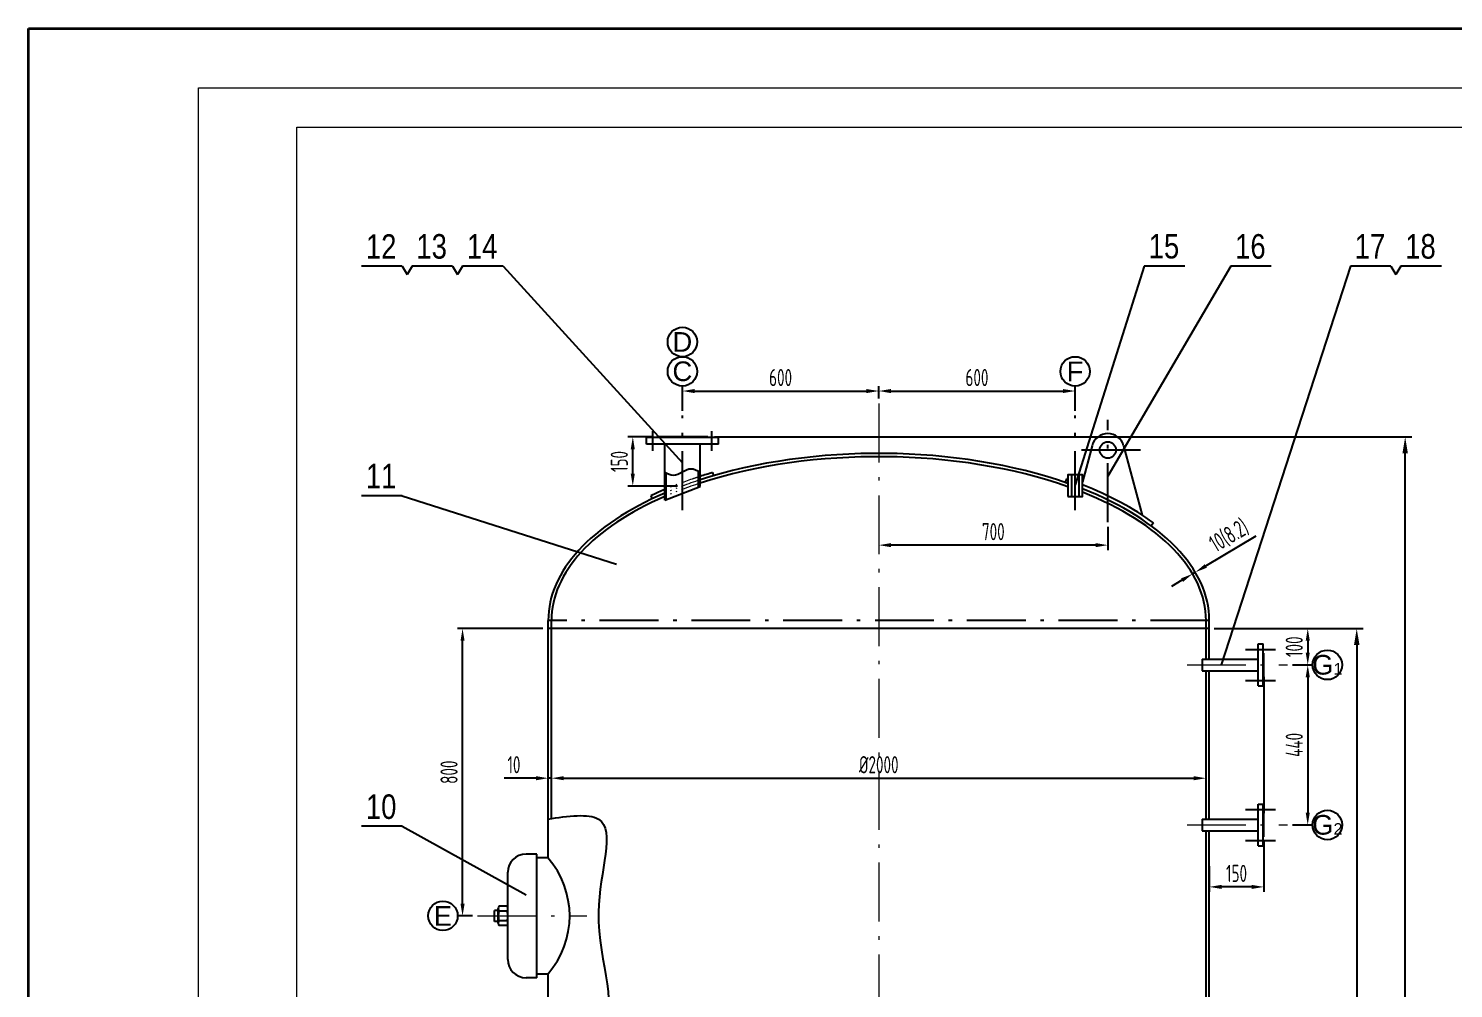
# Model space of a CAD drawing. Header units: millimetres. Extents: x 3203 to 14204, y 1871 to 9574.
# Drawn here: x 3203 to 7558, y 6641 to 9574 of the extents above; entities that cross this region are included whole.
import ezdxf
from ezdxf.enums import TextEntityAlignment as Align

# ---------------------------------------------------------------- set-up
doc = ezdxf.new("R2010")
doc.units = ezdxf.units.MM
doc.linetypes.add('ACAD_ISO10W100', pattern=[18.7, 12, -3, 0.7, -3])
doc.linetypes.add('ACAD_ISO12W100', pattern=[22.4, 12, -3, 0.7, -3, 0.7, -3])
for name, color, linetype, lineweight in [('中心线', 1, 'ACAD_ISO10W100', 18), ('中粗线', 4, 'Continuous', 35), ('双点划线', 3, 'ACAD_ISO12W100', 18), ('细实线', 7, 'Continuous', 18)]:
    doc.layers.add(name, color=color, linetype=linetype, lineweight=lineweight)
doc.layers.add('图层2', color=3, linetype='Continuous')
doc.styles.add('HGCAD', font='gbenor.shx', dxfattribs={"width": 0.75, "bigfont": 'gbcbig.shx'})
doc.styles.get("Standard").update_dxf_attribs({"font": 'arial.ttf'})
doc.dimstyles.new('HGCAD$0', dxfattribs={"dimtxt": 3.5, "dimasz": 2.5, "dimexe": 1, "dimexo": 1, "dimgap": 1, "dimtad": 1, "dimdec": 1, "dimdsep": 46, "dimtxsty": 'HGCAD', "dimcen": 0, "dimclrd": 3, "dimclre": 3, "dimclrt": 6, "dimadec": 1, "dimazin": 0, "dimtfac": 1, "dimtdec": 1, "dimtmove": 0, "dimatfit": 1, "dimfxl": 0, "dimarcsym": 0})

# ---------------------------------------------------------------- blocks, each defined once
blk = doc.blocks.new('*D124')
at = {"layer": 'Defpoints', "color": 0, "ltscale": 15, "transparency": 16777216}
blk.add_point((6811.5, 7740.9), dxfattribs=at)
at = {"layer": '图层2', "color": 3, "lineweight": -2, "ltscale": 15, "transparency": 16777216}
for p, q in [((6826.5, 7740.9), (7127.3, 7740.9)), ((7112.3, 7703.4), (7112.3, 7667.3)), ((7065.3, 7629.8), (7127.3, 7629.8))]:
    blk.add_line(p, q, dxfattribs=at)
at = {"layer": '图层2', "color": 3, "ltscale": 15, "transparency": 16777216}
for points in [[(7106.1, 7703.4), (7118.6, 7703.4), (7112.3, 7740.9)], [(7106.1, 7667.3), (7118.6, 7667.3), (7112.3, 7629.8)]]:
    blk.add_solid(points, dxfattribs=at)
at = {"layer": '图层2', "color": 6, "ltscale": 15, "transparency": 16777216, "insert": (7071.1, 7685.4), "char_height": 52.5, "attachment_point": 5, "rotation": 90, "style": 'HGCAD', "bg_fill": 3, "box_fill_scale": 1.1, "bg_fill_color": 256, "bg_fill_true_color": 13158600, "bg_fill_transparency": 0}
blk.add_mtext('100', dxfattribs=at)
at = {"layer": 'Defpoints', "color": 0, "ltscale": 15, "transparency": 16777216}
for p in [(7050.3, 7629.8), (7112.3, 7629.8)]:
    blk.add_point(p, dxfattribs=at)
blk = doc.blocks.new('*D125')
at = {"layer": 'Defpoints', "color": 0, "ltscale": 15, "transparency": 16777216}
for p in [(7050.3, 7629.8), (7050.3, 7140.9), (7112.3, 7140.9)]:
    blk.add_point(p, dxfattribs=at)
at = {"layer": '图层2', "color": 3, "lineweight": -2, "ltscale": 15, "transparency": 16777216}
for p, q in [((7065.3, 7629.8), (7127.3, 7629.8)), ((7112.3, 7592.3), (7112.3, 7178.4)), ((7065.3, 7140.9), (7127.3, 7140.9))]:
    blk.add_line(p, q, dxfattribs=at)
at = {"layer": '图层2', "color": 3, "ltscale": 15, "transparency": 16777216}
for points in [[(7106.1, 7592.3), (7118.6, 7592.3), (7112.3, 7629.8)], [(7106.1, 7178.4), (7118.6, 7178.4), (7112.3, 7140.9)]]:
    blk.add_solid(points, dxfattribs=at)
at = {"layer": '图层2', "color": 6, "ltscale": 15, "transparency": 16777216, "insert": (7071.1, 7385.4), "char_height": 52.5, "attachment_point": 5, "rotation": 90, "style": 'HGCAD', "bg_fill": 3, "box_fill_scale": 1.1, "bg_fill_color": 256, "bg_fill_true_color": 13158600, "bg_fill_transparency": 0}
blk.add_mtext('440', dxfattribs=at)
blk = doc.blocks.new('*D126')
at = {"layer": 'Defpoints', "color": 0, "ltscale": 15, "transparency": 16777216}
for p in [(6978.2, 7104.8), (6811.5, 7030.4), (6811.5, 6951.7)]:
    blk.add_point(p, dxfattribs=at)
at = {"layer": '图层2', "color": 3, "lineweight": -2, "ltscale": 15, "transparency": 16777216}
for p, q in [((6978.2, 7089.8), (6978.2, 6936.7)), ((6811.5, 7015.4), (6811.5, 6936.7)), ((6940.7, 6951.7), (6849, 6951.7))]:
    blk.add_line(p, q, dxfattribs=at)
at = {"layer": '图层2', "color": 3, "ltscale": 15, "transparency": 16777216}
for points in [[(6849, 6957.9), (6849, 6945.4), (6811.5, 6951.7)], [(6940.7, 6957.9), (6940.7, 6945.4), (6978.2, 6951.7)]]:
    blk.add_solid(points, dxfattribs=at)
at = {"layer": '图层2', "color": 6, "ltscale": 15, "transparency": 16777216, "insert": (6894.8, 6992.9), "char_height": 52.5, "attachment_point": 5, "style": 'HGCAD', "bg_fill": 3, "box_fill_scale": 1.1, "bg_fill_color": 256, "bg_fill_true_color": 13158600, "bg_fill_transparency": 0}
blk.add_mtext('150', dxfattribs=at)
blk = doc.blocks.new('*D83')
at = {"layer": 'Defpoints', "color": 0, "ltscale": 10, "transparency": 16777216}
for p in [(6811.5, 7740.9), (6811.5, 4140.9), (7262, 4140.9)]:
    blk.add_point(p, dxfattribs=at)
at = {"layer": '图层2', "color": 3, "lineweight": -2, "ltscale": 10, "transparency": 16777216}
for p, q in [((6831.5, 7740.9), (7282, 7740.9)), ((7262, 7690.9), (7262, 4190.9)), ((6831.5, 4140.9), (7282, 4140.9))]:
    blk.add_line(p, q, dxfattribs=at)
at = {"layer": '图层2', "color": 3, "ltscale": 10, "transparency": 16777216}
for points in [[(7253.7, 7690.9), (7270.4, 7690.9), (7262, 7740.9)], [(7253.7, 4190.9), (7270.4, 4190.9), (7262, 4140.9)]]:
    blk.add_solid(points, dxfattribs=at)
at = {"layer": '图层2', "color": 6, "ltscale": 10, "transparency": 16777216, "insert": (7207, 5940.9), "char_height": 70, "attachment_point": 5, "rotation": 90, "style": 'HGCAD', "bg_fill": 3, "box_fill_scale": 1.1, "bg_fill_color": 256, "bg_fill_true_color": 13158600, "bg_fill_transparency": 0}
blk.add_mtext('3600', dxfattribs=at)
blk = doc.blocks.new('*D84')
at = {"layer": 'Defpoints', "color": 0, "ltscale": 15, "transparency": 16777216}
for p in [(4801.5, 7283.7), (6801.5, 7283.7), (6801.5, 7283.7)]:
    blk.add_point(p, dxfattribs=at)
at = {"layer": '图层2', "color": 3, "lineweight": -2, "ltscale": 15, "transparency": 16777216}
blk.add_line((4839, 7283.7), (6764, 7283.7), dxfattribs=at)
at = {"layer": '图层2', "color": 3, "ltscale": 15, "transparency": 16777216}
for points in [[(4839, 7289.9), (4839, 7277.4), (4801.5, 7283.7)], [(6764, 7289.9), (6764, 7277.4), (6801.5, 7283.7)]]:
    blk.add_solid(points, dxfattribs=at)
at = {"layer": '图层2', "color": 6, "ltscale": 15, "transparency": 16777216, "insert": (5801.5, 7324.9), "char_height": 52.5, "attachment_point": 5, "style": 'HGCAD', "bg_fill": 3, "box_fill_scale": 1.1, "bg_fill_color": 256, "bg_fill_true_color": 13158600, "bg_fill_transparency": 0}
blk.add_mtext('%%C2000', dxfattribs=at)
blk = doc.blocks.new('HGCAD#HGTFTK~A1H~HGCAD图框')
at = {"layer": '细实线', "color": 7}
blk.add_lwpolyline([(10, -10), (-831, -10), (-831, 584), (10, 584)], close=True, dxfattribs=at)
at = {"layer": '细实线', "color": 2}
blk.add_lwpolyline([(0, 0), (-806, 0), (-806, 574), (0, 574)], close=True, dxfattribs=at)
blk = doc.blocks.new('*D127')
at = {"layer": 'Defpoints', "color": 0, "ltscale": 15, "transparency": 16777216}
for p in [(5801.5, 8466.4), (5801.5, 8428.3), (5201.5, 8391.3)]:
    blk.add_point(p, dxfattribs=at)
at = {"layer": '图层2', "color": 3, "lineweight": -2, "ltscale": 15, "transparency": 16777216}
for p, q in [((5201.5, 8406.3), (5201.5, 8481.4)), ((5239, 8466.4), (5764, 8466.4)), ((5801.5, 8443.3), (5801.5, 8481.4))]:
    blk.add_line(p, q, dxfattribs=at)
at = {"layer": '图层2', "color": 3, "ltscale": 15, "transparency": 16777216}
for points in [[(5239, 8472.6), (5239, 8460.1), (5201.5, 8466.4)], [(5764, 8472.6), (5764, 8460.1), (5801.5, 8466.4)]]:
    blk.add_solid(points, dxfattribs=at)
at = {"layer": '图层2', "color": 6, "ltscale": 15, "transparency": 16777216, "insert": (5501.5, 8507.6), "char_height": 52.5, "attachment_point": 5, "style": 'HGCAD', "bg_fill": 3, "box_fill_scale": 1.1, "bg_fill_color": 256, "bg_fill_true_color": 13158600, "bg_fill_transparency": 0}
blk.add_mtext('600', dxfattribs=at)
blk = doc.blocks.new('*D128')
at = {"layer": 'Defpoints', "color": 0, "ltscale": 15, "transparency": 16777216}
for p in [(6401.5, 8466.4), (5801.5, 8428.3), (6401.5, 8391.3)]:
    blk.add_point(p, dxfattribs=at)
at = {"layer": '图层2', "color": 3, "lineweight": -2, "ltscale": 15, "transparency": 16777216}
for p, q in [((5801.5, 8443.3), (5801.5, 8481.4)), ((5839, 8466.4), (6364, 8466.4)), ((6401.5, 8406.3), (6401.5, 8481.4))]:
    blk.add_line(p, q, dxfattribs=at)
at = {"layer": '图层2', "color": 3, "ltscale": 15, "transparency": 16777216}
for points in [[(5839, 8472.6), (5839, 8460.1), (5801.5, 8466.4)], [(6364, 8472.6), (6364, 8460.1), (6401.5, 8466.4)]]:
    blk.add_solid(points, dxfattribs=at)
at = {"layer": '图层2', "color": 6, "ltscale": 15, "transparency": 16777216, "insert": (6101.5, 8507.6), "char_height": 52.5, "attachment_point": 5, "style": 'HGCAD', "bg_fill": 3, "box_fill_scale": 1.1, "bg_fill_color": 256, "bg_fill_true_color": 13158600, "bg_fill_transparency": 0}
blk.add_mtext('600', dxfattribs=at)
blk = doc.blocks.new('*D129')
at = {"layer": 'Defpoints', "color": 0, "ltscale": 15, "transparency": 16777216}
for p in [(6501.5, 8066.2), (5801.5, 7995.6), (5801.5, 7995.6)]:
    blk.add_point(p, dxfattribs=at)
at = {"layer": '图层2', "color": 3, "lineweight": -2, "ltscale": 15, "transparency": 16777216}
for p, q in [((6501.5, 8051.2), (6501.5, 7980.6)), ((6464, 7995.6), (5839, 7995.6))]:
    blk.add_line(p, q, dxfattribs=at)
at = {"layer": '图层2', "color": 3, "ltscale": 15, "transparency": 16777216}
for points in [[(5839, 8001.9), (5839, 7989.4), (5801.5, 7995.6)], [(6464, 8001.9), (6464, 7989.4), (6501.5, 7995.6)]]:
    blk.add_solid(points, dxfattribs=at)
at = {"layer": '图层2', "color": 6, "ltscale": 15, "transparency": 16777216, "insert": (6151.5, 8036.9), "char_height": 52.5, "attachment_point": 5, "style": 'HGCAD', "bg_fill": 3, "box_fill_scale": 1.1, "bg_fill_color": 256, "bg_fill_true_color": 13158600, "bg_fill_transparency": 0}
blk.add_mtext('700', dxfattribs=at)
blk = doc.blocks.new('*D130')
at = {"layer": 'Defpoints', "color": 0, "ltscale": 15, "transparency": 16777216}
for p in [(5049.9, 8326.2), (5123.5, 8326.2), (5201.5, 8176.2)]:
    blk.add_point(p, dxfattribs=at)
at = {"layer": '图层2', "color": 3, "lineweight": -2, "ltscale": 15, "transparency": 16777216}
for p, q in [((5108.5, 8326.2), (5034.9, 8326.2)), ((5049.9, 8213.7), (5049.9, 8288.7)), ((5186.5, 8176.2), (5034.9, 8176.2))]:
    blk.add_line(p, q, dxfattribs=at)
at = {"layer": '图层2', "color": 3, "ltscale": 15, "transparency": 16777216}
for points in [[(5043.6, 8288.7), (5056.1, 8288.7), (5049.9, 8326.2)], [(5043.6, 8213.7), (5056.1, 8213.7), (5049.9, 8176.2)]]:
    blk.add_solid(points, dxfattribs=at)
at = {"layer": '图层2', "color": 6, "ltscale": 15, "transparency": 16777216, "insert": (5008.6, 8251.2), "char_height": 52.5, "attachment_point": 5, "rotation": 90, "style": 'HGCAD', "bg_fill": 3, "box_fill_scale": 1.1, "bg_fill_color": 256, "bg_fill_true_color": 13158600, "bg_fill_transparency": 0}
blk.add_mtext('150', dxfattribs=at)
blk = doc.blocks.new('*D85')
at = {"layer": 'Defpoints', "color": 0, "ltscale": 15, "transparency": 16777216}
for p in [(4791.5, 7283.7), (4791.5, 7283.7), (4801.5, 7283.7)]:
    blk.add_point(p, dxfattribs=at)
at = {"layer": '图层2', "color": 3, "lineweight": -2, "ltscale": 15, "transparency": 16777216}
for p, q in [((4754, 7283.7), (4656.9, 7283.7)), ((4801.5, 7283.7), (4791.5, 7283.7)), ((4839, 7283.7), (4876.5, 7283.7))]:
    blk.add_line(p, q, dxfattribs=at)
at = {"layer": '图层2', "color": 3, "ltscale": 15, "transparency": 16777216}
for points in [[(4754, 7289.9), (4754, 7277.4), (4791.5, 7283.7)], [(4839, 7289.9), (4839, 7277.4), (4801.5, 7283.7)]]:
    blk.add_solid(points, dxfattribs=at)
at = {"layer": '图层2', "color": 6, "ltscale": 15, "transparency": 16777216, "insert": (4686.7, 7324.9), "char_height": 52.5, "attachment_point": 5, "style": 'HGCAD', "bg_fill": 3, "box_fill_scale": 1.1, "bg_fill_color": 256, "bg_fill_true_color": 13158600, "bg_fill_transparency": 0}
blk.add_mtext('10', dxfattribs=at)
blk = doc.blocks.new('*D131')
at = {"layer": 'Defpoints', "color": 0, "ltscale": 15, "transparency": 16777216}
for p in [(6760.4, 7907.9), (6768.7, 7912.8), (6768.7, 7912.8)]:
    blk.add_point(p, dxfattribs=at)
at = {"layer": '图层2', "color": 3, "lineweight": -2, "ltscale": 15, "transparency": 16777216}
for p, q in [((6800.9, 7932), (6954.7, 8023.6)), ((6728.1, 7888.7), (6695.9, 7869.5)), ((6760.4, 7907.9), (6768.7, 7912.8))]:
    blk.add_line(p, q, dxfattribs=at)
at = {"layer": '图层2', "color": 3, "ltscale": 15, "transparency": 16777216}
for points in [[(6797.7, 7937.4), (6804.1, 7926.6), (6768.7, 7912.8)], [(6724.9, 7894), (6731.3, 7883.3), (6760.4, 7907.9)]]:
    blk.add_solid(points, dxfattribs=at)
at = {"layer": '图层2', "color": 6, "ltscale": 15, "transparency": 16777216, "insert": (6872.3, 8023.8), "char_height": 52.5, "attachment_point": 5, "rotation": 30.7821, "style": 'HGCAD', "bg_fill": 3, "box_fill_scale": 1.1, "bg_fill_color": 256, "bg_fill_true_color": 13158600, "bg_fill_transparency": 0}
blk.add_mtext('10(8.2)', dxfattribs=at)
blk = doc.blocks.new('*D80')
at = {"layer": 'Defpoints', "color": 0, "ltscale": 15, "transparency": 16777216}
for p in [(4529.7, 7740.9), (4790.4, 7740.9), (4575.5, 6863.1)]:
    blk.add_point(p, dxfattribs=at)
at = {"layer": '图层2', "color": 3, "lineweight": -2, "ltscale": 15, "transparency": 16777216}
for p, q in [((4775.4, 7740.9), (4514.7, 7740.9)), ((4529.7, 6900.6), (4529.7, 7703.4)), ((4560.5, 6863.1), (4514.7, 6863.1))]:
    blk.add_line(p, q, dxfattribs=at)
at = {"layer": '图层2', "color": 3, "ltscale": 15, "transparency": 16777216}
for points in [[(4523.4, 7703.4), (4535.9, 7703.4), (4529.7, 7740.9)], [(4523.4, 6900.6), (4535.9, 6900.6), (4529.7, 6863.1)]]:
    blk.add_solid(points, dxfattribs=at)
at = {"layer": '图层2', "color": 6, "ltscale": 15, "transparency": 16777216, "insert": (4488.4, 7302), "char_height": 52.5, "attachment_point": 5, "rotation": 90, "style": 'HGCAD', "bg_fill": 3, "box_fill_scale": 1.1, "bg_fill_color": 256, "bg_fill_true_color": 13158600, "bg_fill_transparency": 0}
blk.add_mtext('800', dxfattribs=at)
blk = doc.blocks.new('*D110')
at = {"layer": 'Defpoints', "color": 0, "ltscale": 10, "transparency": 16777216}
for p in [(5279.5, 8326.2), (7410.1, 8326.2), (6633.5, 3116.8)]:
    blk.add_point(p, dxfattribs=at)
at = {"layer": '图层2', "color": 3, "lineweight": -2, "ltscale": 10, "transparency": 16777216}
for p, q in [((5299.5, 8326.2), (7430.1, 8326.2)), ((7410.1, 3166.8), (7410.1, 8276.2)), ((6653.5, 3116.8), (7430.1, 3116.8))]:
    blk.add_line(p, q, dxfattribs=at)
at = {"layer": '图层2', "color": 3, "ltscale": 10, "transparency": 16777216}
for points in [[(7401.7, 8276.2), (7418.4, 8276.2), (7410.1, 8326.2)], [(7401.7, 3166.8), (7418.4, 3166.8), (7410.1, 3116.8)]]:
    blk.add_solid(points, dxfattribs=at)
at = {"layer": '图层2', "color": 6, "ltscale": 10, "transparency": 16777216, "insert": (7350.7, 5721.5), "char_height": 70, "attachment_point": 5, "rotation": 90, "style": 'HGCAD', "bg_fill": 3, "box_fill_scale": 1.1, "bg_fill_color": 256, "bg_fill_true_color": 13158600, "bg_fill_transparency": 0}
blk.add_mtext('~5209', dxfattribs=at)

msp = doc.modelspace()

# ---------------------------------------------------------------- linework, layer by layer
at = {"ltscale": 5}
for p, q in [((4344.83, 8848.33), (4220.95, 8848.33)), ((4499.14, 8848.33), (4375.25, 8848.33)), ((4653.44, 8848.33), (4529.56, 8848.33)), ((6736.87, 8848.33), (6612.99, 8848.33)), ((7000.92, 8848.33), (6877.04, 8848.33)), ((7366.42, 8848.33), (7242.54, 8848.33)), ((7520.72, 8848.33), (7396.84, 8848.33)), ((4344.83, 8146.68), (4220.95, 8146.68)), ((5105.06, 8146.36), (5109.35, 8137.33)), ((4344.83, 7136.81), (4220.95, 7136.81))]:
    msp.add_line(p, q, dxfattribs=at)
at = {"color": 1, "linetype": 'ACAD_ISO10W100', "ltscale": 15}
for p, q in [((5201.5, 8102.76), (5201.5, 8391.27)), ((6401.5, 8102.76), (6401.5, 8391.27)), ((6501.5, 8066.23), (6501.5, 8378.23)), ((5111.5, 8284.17), (5111.5, 8344.17)), ((5291.5, 8284.17), (5291.5, 8344.17)), ((6601.5, 8286.25), (6401.5, 8286.25)), ((6922.61, 7677.02), (7013.72, 7677.02)), ((6922.61, 7582.58), (7013.72, 7582.58)), ((6922.61, 7188.14), (7013.72, 7188.14)), ((6922.61, 7093.69), (7013.72, 7093.69))]:
    msp.add_line(p, q, dxfattribs=at)
at = {"ltscale": 15}
for p, q in [((5091.5, 8304.17), (5091.5, 8324.17)), ((5311.5, 8324.17), (5091.5, 8324.17)), ((5123.5, 8326.17), (5123.5, 8324.17)), ((5279.5, 8326.17), (5123.5, 8326.17)), ((5279.5, 8324.17), (5279.5, 8326.17)), ((5311.5, 8304.17), (5311.5, 8324.17)), ((5311.5, 8304.17), (5091.5, 8304.17)), ((5147.5, 8133.26), (5147.5, 8304.17)), ((5255.5, 8174.28), (5255.5, 8304.17)), ((6453.2, 8299.19), (6423.72, 8189.16)), ((6549.8, 8299.19), (6606.52, 8087.5)), ((5152, 8134.97), (5152, 8216.43)), ((5251, 8172.57), (5251, 8221.22)), ((6375.03, 8197.97), (6371.26, 8187.02)), ((6390.39, 8210.6), (6390.39, 8143.94)), ((6412.61, 8210.6), (6412.61, 8143.94)), ((5147.5, 8133.26), (5255.5, 8174.28)), ((6640.51, 8063.97), (6633.8, 8054.83)), ((4791.5, 7740.91), (4791.5, 7765.91)), ((4801.5, 7740.91), (4801.5, 7765.91)), ((6960.39, 7693.69), (6975.94, 7693.69)), ((6960.39, 7565.91), (6960.39, 7693.69)), ((6975.94, 7565.91), (6975.94, 7693.69)), ((6978.17, 7665.91), (6975.94, 7665.91)), ((6978.17, 7593.69), (6978.17, 7665.91)), ((6789.28, 7647.58), (6960.39, 7647.58)), ((6789.28, 7647.58), (6789.28, 7612.02)), ((6789.28, 7612.02), (6960.39, 7612.02)), ((6975.94, 7593.69), (6978.17, 7593.69)), ((6960.39, 7565.91), (6975.94, 7565.91)), ((6960.39, 7204.8), (6975.94, 7204.8)), ((6960.39, 7077.02), (6960.39, 7204.8)), ((6975.94, 7077.02), (6975.94, 7204.8)), ((6789.28, 7158.69), (6960.39, 7158.69)), ((6789.28, 7158.69), (6789.28, 7123.14)), ((6978.17, 7177.02), (6975.94, 7177.02)), ((6978.17, 7104.8), (6978.17, 7177.02)), ((6789.28, 7123.14), (6960.39, 7123.14)), ((6975.94, 7104.8), (6978.17, 7104.8)), ((6960.39, 7077.02), (6975.94, 7077.02)), ((4791.5, 4140.91), (4791.5, 6686.64))]:
    msp.add_line(p, q, dxfattribs=at)
at = {"ltscale": 20}
for p, q in [((4757.05, 7052.02), (4723.72, 7052.02)), ((4757.05, 6674.25), (4757.05, 7052.02)), ((4790.39, 7040.91), (4757.05, 7040.91)), ((4668.17, 6729.8), (4668.17, 6996.47)), ((4638.83, 6879.8), (4627.72, 6879.8)), ((4638.83, 6846.47), (4627.72, 6846.47)), ((4757.05, 6674.25), (4723.72, 6674.25)), ((4790.39, 6685.36), (4757.05, 6685.36))]:
    msp.add_line(p, q, dxfattribs=at)
at = {"linetype": 'Continuous', "ltscale": 20}
for p, q in [((4638.83, 6841), (4638.83, 6885.27)), ((4665.98, 6892.64), (4641.02, 6892.64)), ((4668.17, 6841), (4668.17, 6885.27)), ((4627.72, 6846.47), (4627.72, 6879.8)), ((4665.98, 6877.89), (4641.02, 6877.89)), ((4665.98, 6848.38), (4641.02, 6848.38)), ((4665.98, 6833.63), (4641.02, 6833.63))]:
    msp.add_line(p, q, dxfattribs=at)
at = {"ltscale": 15}
msp.add_lwpolyline([(6379.28, 8143.94), (6423.72, 8143.94), (6423.72, 8210.6), (6379.28, 8210.6)], close=True, dxfattribs=at)
msp.add_circle((6501.5, 8286.25), 25, dxfattribs=at)
msp.add_arc((6501.5, 8286.25), 50, 15, 165, dxfattribs=at)
at = {"ltscale": 20}
for centre, start, end in [((4723.72, 6996.47), 90, 180), ((4723.72, 6729.8), 180, 270)]:
    msp.add_arc(centre, 55.56, start, end, dxfattribs=at)
at = {"ltscale": 10}
msp.add_arc((4586.68, 6863.14), 270.37, 318.88791, 41.11209, dxfattribs=at)
at = {"linetype": 'Continuous', "ltscale": 20}
for centre, radius, start, end in [((4652.38, 6885.27), 13.55, 146.99997, 213.00003), ((4654.62, 6885.27), 13.55, 326.99997, 33.00003), ((4689.74, 6863.14), 50.9, 163.15069, 196.84931), ((4652.38, 6841), 13.55, 146.99997, 213.00003), ((4617.26, 6863.14), 50.9, 343.15069, 16.84931), ((4654.62, 6841), 13.55, 326.99997, 33.00003)]:
    msp.add_arc(centre, radius, start, end, dxfattribs=at)
at = {"ltscale": 15}
for major_axis, ratio, start_param, end_param in [((1010, 0), 0.5049505, 0.9617845, 2.1419394), ((1000, 0), 0.5, 0.9547929, 2.1483786), ((1022, 0), 0.5107632, 0.9699506, 0.9749743), ((1010, 0), 0.5049505, 2.2751281, 3.1415927), ((1000, 0), 0.5, 2.2836563, 3.1415927), ((1022, 0), 0.5107632, 0.6077223, 0.9162139)]:
    msp.add_ellipse((5801.5, 7765.91), major_axis=major_axis, ratio=ratio, start_param=start_param, end_param=end_param, dxfattribs=at)
at = {"ltscale": 5}
msp.add_open_spline([(5293.64, 8217.17), (5280.76, 8213.41), (5268.04, 8209.52), (5255.5, 8205.48)], degree=3, dxfattribs=at)
msp.add_open_spline([(5147.5, 8165.43), (5141.04, 8162.69), (5134.65, 8159.9), (5120.47, 8153.57), (5112.71, 8149.99), (5105.06, 8146.36)], degree=3, knots=[2.270060495, 2.270060495, 2.270060495, 2.270060495, 2.294901782, 2.294901782, 2.32580662, 2.32580662, 2.32580662, 2.32580662], dxfattribs=at)
at = {"layer": '中心线', "ltscale": 15}
for p, q in [((6743.41, 7629.8), (7050.33, 7629.8)), ((6743.41, 7140.91), (7050.33, 7140.91)), ((4575.5, 6863.14), (4909.02, 6863.14))]:
    msp.add_line(p, q, dxfattribs=at)
at = {"layer": '双点划线', "ltscale": 5}
for major_axis, ratio, start_param, end_param in [((1010, 0), 0.5049505, 2.1419394, 2.2751281), ((1000, 0), 0.5, 2.1483786, 2.2836563)]:
    msp.add_ellipse((5801.5, 7765.91), major_axis=major_axis, ratio=ratio, start_param=start_param, end_param=end_param, dxfattribs=at)
msp.add_open_spline([(5255.5, 8205.48), (5244.52, 8201.91), (5238.08, 8199.76), (5204.19, 8188.16), (5177.58, 8178.07), (5147.5, 8165.43)], degree=3, knots=[2.14359212, 2.14359212, 2.14359212, 2.14359212, 2.1663395, 2.1663395, 2.26430274, 2.26430274, 2.26430274, 2.26430274], dxfattribs=at)
at = {"layer": '图层2', "ltscale": 5}
for p, q in [((4344.83, 8848.33), (4360.04, 8821.98)), ((4375.25, 8848.33), (4360.04, 8821.98)), ((4499.14, 8848.33), (4514.35, 8821.98)), ((4529.56, 8848.33), (4514.35, 8821.98)), ((7366.42, 8848.33), (7381.63, 8821.98)), ((7396.84, 8848.33), (7381.63, 8821.98))]:
    msp.add_line(p, q, dxfattribs=at)
at = {"layer": '图层2', "ltscale": 15}
for p, q in [((6612.99, 8848.33), (6401.5, 8179.82)), ((6877.04, 8848.33), (6501.5, 8205.97)), ((7242.54, 8848.33), (6848.15, 7629.8)), ((4344.83, 8146.68), (4999.82, 7937.1)), ((6978.17, 7593.69), (6978.17, 7177.02)), ((4344.83, 7136.81), (4724.23, 6927.23))]:
    msp.add_line(p, q, dxfattribs=at)
at = {"layer": '图层2'}
msp.add_circle((5201.5, 8616.37), 45, dxfattribs=at)
at = {"layer": '图层2', "ltscale": 15}
msp.add_spline([(5147.5, 8218.71), (5174.1, 8209.72), (5227.27, 8229.2), (5255.5, 8218.71)], degree=3, dxfattribs=at)
at = {"layer": '图层2', "ltscale": 10}
msp.add_spline([(4790.39, 7158.94), (4944.85, 7158.94), (4944.85, 6874.43), (4944.85, 6525.78), (4790.39, 6525.78)], degree=3, dxfattribs=at)

# ---------------------------------------------------------------- texts
at = {"color": 3, "ltscale": 5, "width": 0.8}
for s, p in [('12', (4280.95, 8908.33)), ('13', (4435.25, 8908.33)), ('14', (4589.56, 8908.33)), ('15', (6672.99, 8908.33)), ('16', (6937.04, 8908.33)), ('17', (7302.54, 8908.33)), ('18', (7456.84, 8908.33)), ('11', (4280.95, 8206.68)), ('10', (4280.95, 7196.81))]:
    msp.add_text(s, height=75, dxfattribs=at).set_placement(p, align=Align.MIDDLE)
at = {"layer": '图层2', "color": 6, "insert": (5201.27, 8616.37), "char_height": 60, "width": 178.3359, "attachment_point": 5}
msp.add_mtext('D', dxfattribs=at)

# ---------------------------------------------------------------- next in the draw order: dimensions: what is measured, and where the dimension line sits
at = {"layer": '图层2', "ltscale": 15}
dim = msp.add_linear_dim(base=(7112.32, 7629.8), p1=(6811.5, 7740.91), p2=(7050.33, 7629.8), angle=90, text='100', dimstyle='HGCAD$0', override={"dimscale": 15, "dimtfill": 1, "dimarcsym": 1}, dxfattribs=at)
dim.commit()
dim.dimension.update_dxf_attribs({"geometry": '*D124', "text_midpoint": (7112.32, 7685.36), "dimtype": 160})
dim = msp.add_linear_dim(base=(6811.5, 6951.67), p1=(6978.17, 7104.8), p2=(6811.5, 7030.43), text='150', dimstyle='HGCAD$0', override={"dimscale": 15, "dimtfill": 1, "dimarcsym": 1}, dxfattribs=at)
dim.commit()
dim.dimension.update_dxf_attribs({"geometry": '*D126', "text_midpoint": (6894.83, 6992.92)})

# ---------------------------------------------------------------- next in the draw order: linework, layer by layer
at = {"color": 1, "linetype": 'ACAD_ISO10W100', "ltscale": 15}
msp.add_line((6811.5, 7765.91), (4791.5, 7765.91), dxfattribs=at)
at = {"ltscale": 15}
for major_axis, ratio, end_param in [((1010, 0), 0.5049505, 0.9070633), ((1000, 0), 0.5, 0.8992182)]:
    msp.add_ellipse((5801.5, 7765.91), major_axis=major_axis, ratio=ratio, start_param=0, end_param=end_param, dxfattribs=at)

# ---------------------------------------------------------------- next in the draw order: dimensions: what is measured, and where the dimension line sits
at = {"layer": '图层2', "ltscale": 15}
dim = msp.add_linear_dim(base=(7112.32, 7140.91), p1=(7050.33, 7629.8), p2=(7050.33, 7140.91), angle=90, text='440', dimstyle='HGCAD$0', override={"dimscale": 15, "dimtfill": 1, "dimarcsym": 1}, dxfattribs=at)
dim.commit()
dim.dimension.update_dxf_attribs({"geometry": '*D125', "text_midpoint": (7071.07, 7385.36)})

# ---------------------------------------------------------------- next in the draw order: dimensions: what is measured, and where the dimension line sits
at = {"layer": '图层2', "ltscale": 10}
dim = msp.add_linear_dim(base=(7262.04, 4140.91), p1=(6811.5, 7740.91), p2=(6811.5, 4140.91), angle=90, dimstyle='HGCAD$0', override={"dimscale": 10, "dimtxt": 7, "dimasz": 5, "dimexe": 2, "dimexo": 2, "dimgap": 2, "dimtfill": 1, "dimarcsym": 1}, dxfattribs=at)
dim.commit()
dim.dimension.update_dxf_attribs({"geometry": '*D83', "text_midpoint": (7207.04, 5940.91)})

# ---------------------------------------------------------------- next in the draw order: linework, layer by layer
at = {"ltscale": 15}
for p, q in [((6801.5, 7740.91), (6801.5, 7765.91)), ((6811.5, 7740.91), (6811.5, 7765.91)), ((6811.5, 7740.91), (4791.5, 7740.91)), ((6801.5, 7647.58), (6801.5, 7740.91)), ((6811.5, 7647.58), (6811.5, 7740.91)), ((6801.5, 6545.41), (6801.5, 7123.14)), ((6811.5, 6545.41), (6811.5, 7123.14))]:
    msp.add_line(p, q, dxfattribs=at)

# ---------------------------------------------------------------- next in the draw order: dimensions: what is measured, and where the dimension line sits
at = {"layer": '图层2', "ltscale": 15}
dim = msp.add_linear_dim(base=(6801.5, 7283.66), p1=(4801.5, 7283.66), p2=(6801.5, 7283.66), text='%%C<>', dimstyle='HGCAD$0', override={"dimscale": 15, "dimtfill": 1, "dimarcsym": 1}, dxfattribs=at)
dim.commit()
dim.dimension.update_dxf_attribs({"geometry": '*D84', "text_midpoint": (5801.5, 7324.91)})

# ---------------------------------------------------------------- next in the draw order: linework, layer by layer
at = {"ltscale": 15}
for p, q in [((4791.5, 7039.63), (4791.5, 7740.91)), ((4801.5, 7160.54), (4801.5, 7740.91)), ((6801.5, 7158.69), (6801.5, 7612.02)), ((6811.5, 7158.69), (6811.5, 7612.02))]:
    msp.add_line(p, q, dxfattribs=at)
at = {"layer": '中心线', "ltscale": 15}
msp.add_line((5801.5, 8428.29), (5801.5, 3528.36), dxfattribs=at)

# ---------------------------------------------------------------- next in the draw order: block references
at = {"layer": '图层2', "ltscale": 15, "xscale": 12, "yscale": 12, "zscale": 12}
msp.add_blockref('HGCAD#HGTFTK~A1H~HGCAD图框', (13694.77, 2384.48), dxfattribs=at)

# ---------------------------------------------------------------- next in the draw order: dimensions: what is measured, and where the dimension line sits
at = {"layer": '图层2', "ltscale": 15}
for base, p1, p2, picture, middle in [((5801.5, 8466.37), (5201.5, 8391.27), (5801.5, 8428.29), '*D127', (5501.5, 8507.62)), ((5801.5, 7995.62), (6501.5, 8066.23), (5801.5, 7995.62), '*D129', (6151.5, 8036.87)), ((4791.5, 7283.66), (4801.5, 7283.66), (4791.5, 7283.66), '*D85', (4686.72, 7324.91))]:
    dim = msp.add_linear_dim(base=base, p1=p1, p2=p2, dimstyle='HGCAD$0', override={"dimscale": 15, "dimtfill": 1, "dimarcsym": 1}, dxfattribs=at)
    dim.commit()
    dim.dimension.update_dxf_attribs({"geometry": picture, "text_midpoint": middle})
dim = msp.add_linear_dim(base=(5049.88, 8326.17), p1=(5201.5, 8176.17), p2=(5123.5, 8326.17), angle=90, dimstyle='HGCAD$0', override={"dimscale": 15, "dimtfill": 1, "dimarcsym": 1}, dxfattribs=at)
dim.commit()
dim.dimension.update_dxf_attribs({"geometry": '*D130', "text_midpoint": (5008.63, 8251.17)})
dim = msp.add_aligned_dim(p1=(6760.36, 7907.85), p2=(6768.69, 7912.82), distance=0, text='<>(8.2)', dimstyle='HGCAD$0', override={"dimscale": 15, "dimdec": 0, "dimtfill": 1, "dimarcsym": 1}, dxfattribs=at)
dim.commit()
dim.dimension.update_dxf_attribs({"geometry": '*D131', "text_midpoint": (6872.26, 8023.8)})

# ---------------------------------------------------------------- next in the draw order: linework, layer by layer
msp.add_line((4653.44, 8848.33), (5201.5, 8247.02), dxfattribs=at)
at = {"layer": '图层2'}
msp.add_circle((5201.5, 8526.37), 45, dxfattribs=at)

# ---------------------------------------------------------------- next in the draw order: texts
at = {"layer": '图层2', "color": 6, "insert": (5201.27, 8526.37), "char_height": 60, "width": 178.3359, "attachment_point": 5}
msp.add_mtext('C', dxfattribs=at)

# ---------------------------------------------------------------- next in the draw order: dimensions: what is measured, and where the dimension line sits
at = {"layer": '图层2', "ltscale": 15}
dim = msp.add_linear_dim(base=(6401.5, 8466.37), p1=(5801.5, 8428.29), p2=(6401.5, 8391.27), dimstyle='HGCAD$0', override={"dimscale": 15, "dimtfill": 1, "dimarcsym": 1}, dxfattribs=at)
dim.commit()
dim.dimension.update_dxf_attribs({"geometry": '*D128', "text_midpoint": (6101.5, 8507.62)})
at = {"layer": '图层2', "ltscale": 10}
dim = msp.add_linear_dim(base=(7410.08, 8326.17), p1=(6633.52, 3116.83), p2=(5279.5, 8326.17), angle=90, text='~<>', dimstyle='HGCAD$0', override={"dimscale": 10, "dimtxt": 7, "dimasz": 5, "dimexe": 2, "dimexo": 2, "dimgap": 2, "dimdec": 0, "dimtfill": 1, "dimarcsym": 1}, dxfattribs=at)
dim.commit()
dim.dimension.update_dxf_attribs({"geometry": '*D110', "text_midpoint": (7350.71, 5721.5)})
at = {"layer": '图层2', "ltscale": 15}
dim = msp.add_linear_dim(base=(4529.66, 7740.91), p1=(4575.5, 6863.14), p2=(4790.39, 7740.91), angle=90, text='800', dimstyle='HGCAD$0', override={"dimscale": 15, "dimtfill": 1, "dimarcsym": 1}, dxfattribs=at)
dim.commit()
dim.dimension.update_dxf_attribs({"geometry": '*D80', "text_midpoint": (4488.41, 7302.02)})

# ---------------------------------------------------------------- next in the draw order: linework, layer by layer
at = {"ltscale": 5}
msp.add_line((5293.64, 8217.17), (5296.44, 8207.57), dxfattribs=at)
at = {"layer": '中粗线', "ltscale": 15}
msp.add_lwpolyline([(3203.32, 9573.83), (14203.96, 9573.83), (14203.96, 1871.09), (3203.32, 1871.09)], close=True, dxfattribs=at)
at = {"layer": '图层2'}
for centre in [(6401.5, 8526.37), (7172.32, 7629.8), (7172.32, 7140.91), (4469.66, 6863.14)]:
    msp.add_circle(centre, 45, dxfattribs=at)

# ---------------------------------------------------------------- next in the draw order: texts
at = {"layer": '图层2', "color": 6, "char_height": 60, "width": 178.3359, "attachment_point": 5}
for s, insert in [('F', (6401.27, 8526.37)), ('G{\\H0.5833x;1}', (7172.09, 7629.8)), ('G{\\H0.5833x;2}', (7172.09, 7140.91)), ('E', (4469.43, 6863.14))]:
    msp.add_mtext(s, dxfattribs=dict(at, insert=insert))

doc.saveas('drawing.dxf')
